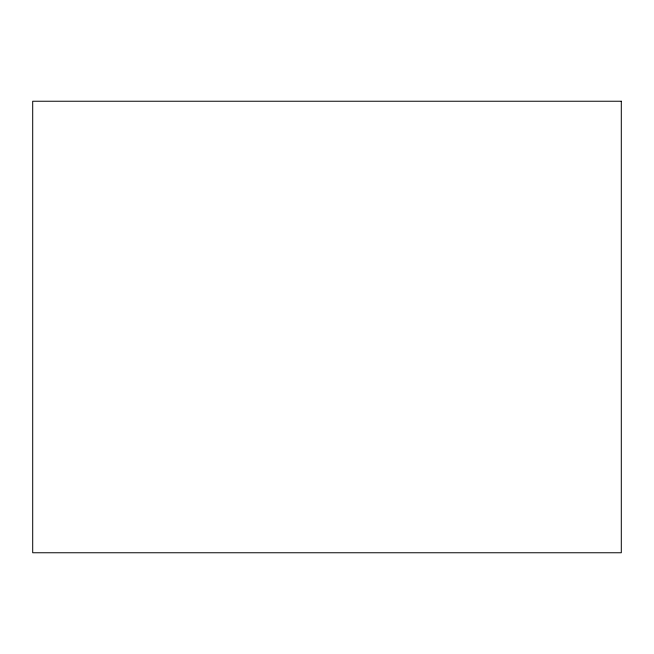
<?xml version="1.0" encoding="UTF-8"?>
<svg xmlns="http://www.w3.org/2000/svg" width="654" height="654" viewBox="0 0 654 654"><rect width="100%" height="100%" fill="white"/><g stroke="black" fill="none" stroke-linecap="round" stroke-linejoin="round"><path stroke-width="0.98" d="M621.3 101.239L32.7 101.239L32.7 552.761L621.3 552.761L621.3 101.239"/></g></svg>
